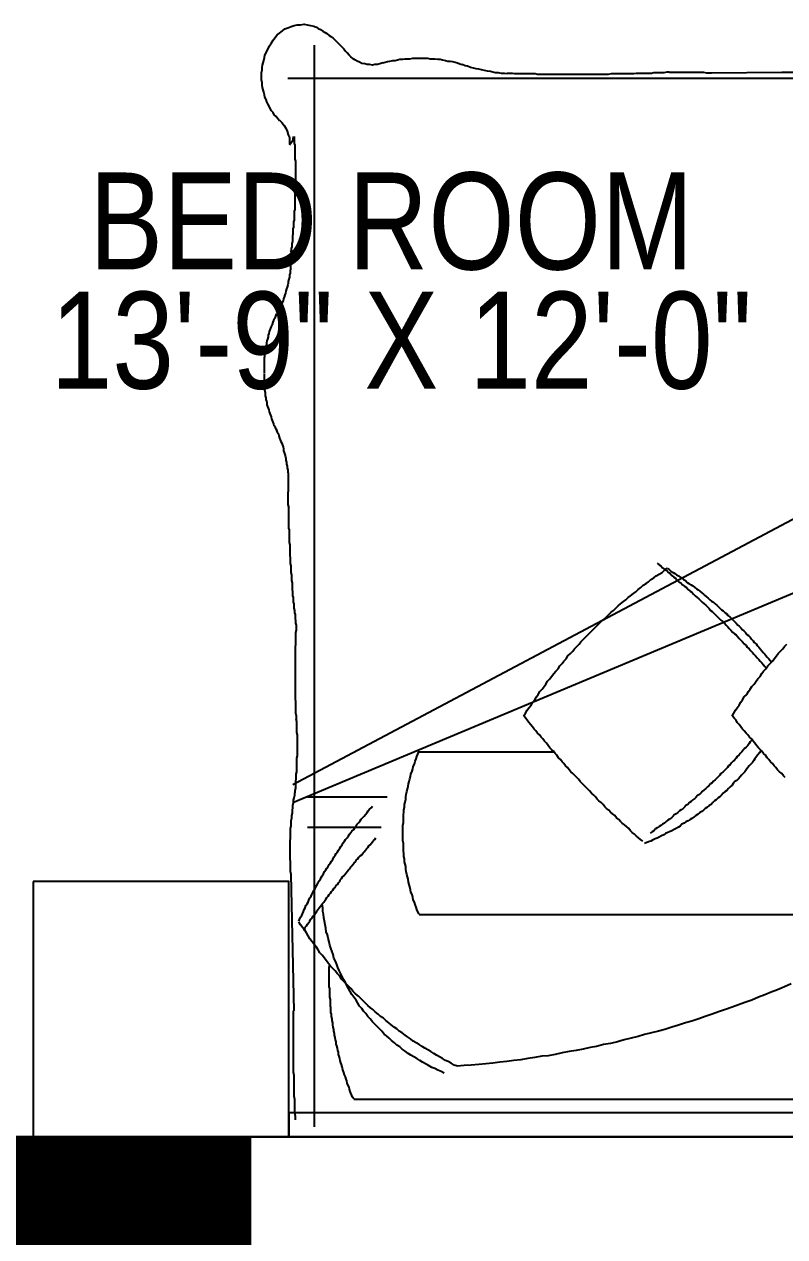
# Model space of a CAD drawing. Extents: x -454308 to 890911, y -14103 to 1343694.
# Drawn here: x 199225.5 to 199279, y 661746.1 to 661831.4 of the extents above; entities that cross this region are included whole.
import ezdxf

# ---------------------------------------------------------------- set-up
doc = ezdxf.new("R2010")
doc.units = 0
doc.header["$MEASUREMENT"] = 0
doc.header["$PDMODE"] = 32
doc.linetypes.add('DOT2', pattern=[3.175, 0, -3.175])
for name, color, linetype, lineweight in [('A-Wall', 7, 'Continuous', 30), ('AR- Dim', 159, 'Continuous', 9), ('Text', 55, 'Continuous', 25)]:
    doc.layers.add(name, color=color, linetype=linetype, lineweight=lineweight)
doc.layers.add('FURN', color=250, linetype='Continuous')
doc.styles.add('AA_03.50', font='ARIALN.TTF', dxfattribs={"height": 8})
doc.styles.get("Standard").update_dxf_attribs({"font": 'stylu.ttf', "height": 7})
doc.dimstyles.new('AA_03.50', dxfattribs={"dimtxt": 9, "dimasz": 3.25, "dimexe": 1.75, "dimexo": 3.375, "dimgap": 0.09, "dimtad": 0, "dimdec": 0, "dimzin": 3, "dimdsep": 46, "dimlunit": 4, "dimtxsty": 'AA_03.50', "dimblk": 'DOTSMALL', "dimcen": 0.09, "dimclre": 7, "dimadec": 0, "dimazin": 0, "dimtfac": 1, "dimtdec": 0, "dimtofl": 0, "dimtmove": 0, "dimatfit": 3, "dimfxl": 1, "dimtolj": 1, "dimtzin": 0, "dimlwd": -1, "dimarcsym": 0})

# ---------------------------------------------------------------- blocks, each defined once
blk = doc.blocks.new('BD')
at = {"layer": 'FURN'}
for points in [[(166042.034, 672824.709), (166059.993, 672824.709), (166059.993, 672806.709), (166042.034, 672806.709), (166042.034, 672824.709)], [(165983.267, 672808.066), (165983.061, 672807.942), (165982.856, 672807.819), (165982.692, 672807.696), (165982.486, 672807.531), (165982.363, 672807.367), (165982.198, 672807.161), (165982.075, 672806.997), (165981.993, 672806.792), (165981.911, 672806.545), (165981.829, 672806.34), (165981.787, 672806.134), (165981.787, 672805.887), (165981.746, 672805.641), (165981.787, 672805.435), (165981.829, 672805.189), (165981.87, 672804.942)], [(165988.527, 672807.367), (165988.404, 672807.49), (165988.239, 672807.614), (165988.116, 672807.737), (165987.952, 672807.819), (165987.829, 672807.942), (165987.664, 672808.024), (165987.5, 672808.107), (165987.335, 672808.189), (165987.212, 672808.271), (165987.048, 672808.312), (165986.883, 672808.394), (165986.719, 672808.435), (165986.513, 672808.477), (165986.349, 672808.518), (165986.185, 672808.559), (165986.02, 672808.6), (165985.856, 672808.6), (165985.65, 672808.641), (165985.486, 672808.641), (165985.322, 672808.641), (165985.157, 672808.641), (165984.952, 672808.6), (165984.787, 672808.6), (165984.623, 672808.559), (165984.459, 672808.518), (165984.294, 672808.477), (165984.089, 672808.435), (165983.924, 672808.394), (165983.76, 672808.312), (165983.596, 672808.23), (165983.431, 672808.148), (165983.267, 672808.066)], [(166006.281, 672808.435), (166006.157, 672808.435), (166006.034, 672808.435), (166005.87, 672808.435), (166005.746, 672808.435), (166005.623, 672808.435), (166005.5, 672808.435), (166005.335, 672808.435), (166005.212, 672808.435), (166005.089, 672808.394), (166004.924, 672808.394), (166004.801, 672808.394), (166004.678, 672808.353), (166004.555, 672808.353), (166004.39, 672808.312), (166004.267, 672808.271), (166004.144, 672808.271), (166004.02, 672808.23), (166003.897, 672808.189), (166003.733, 672808.148), (166003.609, 672808.148), (166003.486, 672808.107), (166003.363, 672808.066), (166003.239, 672808.024), (166003.116, 672807.983), (166002.993, 672807.942), (166002.87, 672807.86), (166002.705, 672807.819), (166002.582, 672807.778), (166002.459, 672807.737), (166002.335, 672807.655), (166002.212, 672807.614), (166002.089, 672807.572)], [(166010.349, 672807.531), (166010.226, 672807.614), (166010.102, 672807.655), (166009.979, 672807.737), (166009.856, 672807.778), (166009.733, 672807.819), (166009.609, 672807.86), (166009.486, 672807.901), (166009.363, 672807.942), (166009.239, 672807.983), (166009.116, 672808.024), (166008.993, 672808.066), (166008.87, 672808.107), (166008.746, 672808.148), (166008.623, 672808.189), (166008.5, 672808.23), (166008.376, 672808.23), (166008.253, 672808.271), (166008.13, 672808.312), (166008.007, 672808.312), (166007.883, 672808.353), (166007.76, 672808.353), (166007.637, 672808.353), (166007.472, 672808.394), (166007.349, 672808.394), (166007.226, 672808.394), (166007.102, 672808.394), (166006.979, 672808.435), (166006.856, 672808.435), (166006.692, 672808.435), (166006.568, 672808.435), (166006.445, 672808.435), (166006.322, 672808.435)], [(165988.486, 672807.367), (165988.65, 672807.203), (165988.856, 672807.038), (165989.061, 672806.915), (165989.267, 672806.833), (165989.513, 672806.751), (165989.719, 672806.668), (165989.965, 672806.668), (165990.212, 672806.668)], [(165997.65, 672806.586), (165997.774, 672806.545), (165997.938, 672806.545), (165998.102, 672806.545), (165998.226, 672806.545), (165998.39, 672806.545), (165998.513, 672806.586), (165998.678, 672806.586), (165998.801, 672806.586), (165998.965, 672806.586), (165999.089, 672806.627), (165999.253, 672806.627), (165999.376, 672806.668), (165999.541, 672806.668), (165999.664, 672806.709), (165999.829, 672806.751), (165999.952, 672806.751), (166000.075, 672806.792), (166000.239, 672806.833), (166000.363, 672806.874), (166000.527, 672806.915), (166000.65, 672806.956), (166000.774, 672806.997), (166000.938, 672807.038), (166001.061, 672807.079), (166001.185, 672807.12), (166001.349, 672807.203), (166001.472, 672807.244), (166001.596, 672807.285), (166001.719, 672807.367), (166001.883, 672807.408), (166002.007, 672807.49), (166002.13, 672807.531)], [(166010.308, 672807.572), (166010.431, 672807.531), (166010.555, 672807.449), (166010.678, 672807.408), (166010.842, 672807.367), (166010.965, 672807.326), (166011.089, 672807.285), (166011.212, 672807.203), (166011.335, 672807.161), (166011.459, 672807.12), (166011.623, 672807.079), (166011.746, 672807.079), (166011.87, 672807.038), (166011.993, 672806.997), (166012.157, 672806.956), (166012.281, 672806.915), (166012.404, 672806.915), (166012.568, 672806.874), (166012.692, 672806.874), (166012.815, 672806.833), (166012.938, 672806.833), (166013.102, 672806.792), (166013.226, 672806.792), (166013.349, 672806.751), (166013.513, 672806.751), (166013.637, 672806.751), (166013.801, 672806.751), (166013.924, 672806.751), (166014.048, 672806.751), (166014.212, 672806.751), (166014.335, 672806.751), (166014.459, 672806.751), (166014.623, 672806.751)], [(165985.527, 672806.792), (165985.527, 672782.216), (165985.527, 672731.627)], [(165989.637, 672806.381), (165989.801, 672806.422), (165989.965, 672806.463), (165990.089, 672806.545), (165990.253, 672806.668)], [(165989.637, 672806.34), (165989.76, 672806.34), (165989.883, 672806.34), (165990.007, 672806.34), (165990.13, 672806.34), (165990.253, 672806.298), (165990.376, 672806.298), (165990.5, 672806.298), (165990.623, 672806.298), (165990.746, 672806.298), (165990.87, 672806.298), (165990.993, 672806.298), (165991.116, 672806.298), (165991.239, 672806.298), (165991.363, 672806.257), (165991.486, 672806.257), (165991.609, 672806.257), (165991.733, 672806.257), (165991.897, 672806.257), (165992.02, 672806.257), (165992.144, 672806.257), (165992.267, 672806.257), (165992.39, 672806.257), (165992.513, 672806.257), (165992.637, 672806.257), (165992.76, 672806.257), (165992.883, 672806.257), (165993.007, 672806.257), (165993.13, 672806.257), (165993.253, 672806.257), (165993.376, 672806.257), (165993.5, 672806.257), (165993.623, 672806.298), (165993.746, 672806.298), (165993.87, 672806.298), (165993.993, 672806.298), (165994.116, 672806.298), (165994.281, 672806.298), (165994.404, 672806.298), (165994.527, 672806.298), (165994.65, 672806.298), (165994.774, 672806.298), (165994.897, 672806.34), (165995.02, 672806.34), (165995.144, 672806.34), (165995.267, 672806.34), (165995.39, 672806.34), (165995.513, 672806.34), (165995.637, 672806.381), (165995.76, 672806.381), (165995.883, 672806.381), (165996.007, 672806.381), (165996.13, 672806.422), (165996.253, 672806.422), (165996.376, 672806.422), (165996.5, 672806.422), (165996.623, 672806.463), (165996.746, 672806.463), (165996.911, 672806.463), (165997.034, 672806.463), (165997.157, 672806.504), (165997.281, 672806.504), (165997.404, 672806.504), (165997.527, 672806.545), (165997.65, 672806.545)], [(166035.212, 672806.422), (166001.596, 672743.052)], [(166036.486, 672806.422), (166009.527, 672741.983)], [(166024.157, 672806.175), (166023.993, 672806.175), (166023.87, 672806.216), (166023.705, 672806.216), (166023.541, 672806.257), (166023.418, 672806.257), (166023.253, 672806.257), (166023.13, 672806.298), (166022.965, 672806.298), (166022.801, 672806.34), (166022.678, 672806.34), (166022.513, 672806.34), (166022.39, 672806.381), (166022.226, 672806.381), (166022.061, 672806.381), (166021.938, 672806.422), (166021.774, 672806.422), (166021.65, 672806.422), (166021.486, 672806.463), (166021.322, 672806.463), (166021.198, 672806.463), (166021.034, 672806.463), (166020.87, 672806.504), (166020.746, 672806.504), (166020.582, 672806.504), (166020.459, 672806.504), (166020.294, 672806.545), (166020.13, 672806.545), (166020.007, 672806.545), (166019.842, 672806.545), (166019.678, 672806.586), (166019.555, 672806.586), (166019.39, 672806.586), (166019.267, 672806.586), (166019.102, 672806.627), (166018.938, 672806.627), (166018.815, 672806.627), (166018.65, 672806.627), (166018.486, 672806.627), (166018.363, 672806.627), (166018.198, 672806.668), (166018.075, 672806.668), (166017.911, 672806.668), (166017.746, 672806.668), (166017.623, 672806.668), (166017.459, 672806.668), (166017.294, 672806.668), (166017.171, 672806.709), (166017.007, 672806.709), (166016.883, 672806.709), (166016.719, 672806.709), (166016.555, 672806.709), (166016.431, 672806.709), (166016.267, 672806.709), (166016.102, 672806.709), (166015.979, 672806.709), (166015.815, 672806.709), (166015.692, 672806.709), (166015.527, 672806.751), (166015.363, 672806.751), (166015.239, 672806.751), (166015.075, 672806.751), (166014.911, 672806.751), (166014.787, 672806.751), (166014.623, 672806.751)], [(166030.609, 672806.175), (166030.404, 672806.175), (166030.198, 672806.216), (166029.993, 672806.216), (166029.787, 672806.216), (166029.582, 672806.216), (166029.376, 672806.216), (166029.212, 672806.257), (166029.007, 672806.257), (166028.801, 672806.257), (166028.596, 672806.257), (166028.39, 672806.257), (166028.185, 672806.257), (166027.979, 672806.257), (166027.774, 672806.257), (166027.568, 672806.257), (166027.363, 672806.257), (166027.157, 672806.257), (166026.952, 672806.257), (166026.787, 672806.257), (166026.582, 672806.257), (166026.376, 672806.257), (166026.171, 672806.257), (166025.965, 672806.257), (166025.76, 672806.257), (166025.555, 672806.257), (166025.349, 672806.216), (166025.144, 672806.216), (166024.938, 672806.216), (166024.733, 672806.216), (166024.527, 672806.216), (166024.363, 672806.175), (166024.157, 672806.175)], [(166030.609, 672806.216), (166030.774, 672806.175), (166030.938, 672806.175), (166031.102, 672806.175), (166031.267, 672806.175), (166031.39, 672806.175), (166031.555, 672806.175), (166031.719, 672806.134), (166031.883, 672806.134), (166032.048, 672806.134), (166032.212, 672806.134), (166032.376, 672806.134), (166032.541, 672806.134), (166032.705, 672806.134), (166032.87, 672806.134), (166033.034, 672806.134), (166033.198, 672806.134), (166033.363, 672806.175), (166033.527, 672806.175), (166033.692, 672806.175), (166033.856, 672806.175), (166034.02, 672806.175), (166034.185, 672806.175), (166034.308, 672806.175), (166034.472, 672806.216), (166034.637, 672806.216), (166034.801, 672806.216), (166034.965, 672806.257), (166035.13, 672806.257), (166035.294, 672806.257), (166035.459, 672806.257), (166035.623, 672806.298), (166035.787, 672806.298)], [(166041.541, 672806.545), (166041.335, 672806.586), (166041.171, 672806.586), (166040.965, 672806.586), (166040.801, 672806.586), (166040.637, 672806.586), (166040.431, 672806.627), (166040.267, 672806.627), (166040.102, 672806.627), (166039.897, 672806.627), (166039.733, 672806.627), (166039.527, 672806.627), (166039.363, 672806.627), (166039.198, 672806.627), (166038.993, 672806.586), (166038.829, 672806.586), (166038.664, 672806.586), (166038.459, 672806.586), (166038.294, 672806.586), (166038.089, 672806.545), (166037.924, 672806.545), (166037.76, 672806.545), (166037.555, 672806.504), (166037.39, 672806.504), (166037.226, 672806.463), (166037.02, 672806.463), (166036.856, 672806.422), (166036.692, 672806.422), (166036.486, 672806.381), (166036.322, 672806.381), (166036.157, 672806.34), (166035.952, 672806.298), (166035.787, 672806.298)], [(166051.116, 672806.34), (166041.541, 672806.545)], [(166058.801, 672806.257), (166058.555, 672806.257), (166058.308, 672806.298), (166058.061, 672806.298), (166057.815, 672806.298), (166057.568, 672806.298), (166057.363, 672806.298), (166057.116, 672806.34), (166056.87, 672806.34), (166056.623, 672806.34), (166056.376, 672806.34), (166056.171, 672806.34), (166055.924, 672806.34), (166055.678, 672806.34), (166055.431, 672806.381), (166055.185, 672806.381), (166054.938, 672806.381), (166054.733, 672806.381), (166054.486, 672806.381), (166054.239, 672806.381), (166053.993, 672806.381), (166053.746, 672806.381), (166053.5, 672806.381), (166053.294, 672806.381), (166053.048, 672806.381), (166052.801, 672806.381), (166052.555, 672806.381), (166052.308, 672806.381), (166052.061, 672806.381), (166051.856, 672806.381), (166051.609, 672806.381), (166051.363, 672806.381), (166051.116, 672806.381)], [(166058.308, 672731.833), (166058.308, 672806.709), (166059.993, 672806.709), (166059.993, 672731.833), (166058.308, 672731.833)], [(166036.075, 672805.394), (166036.075, 672799.805)], [(166044.829, 672806.011), (166044.705, 672805.97), (166044.541, 672805.887), (166044.418, 672805.805), (166044.294, 672805.764), (166044.13, 672805.682), (166044.007, 672805.641), (166043.883, 672805.559), (166043.719, 672805.518), (166043.596, 672805.435), (166043.472, 672805.353), (166043.349, 672805.312), (166043.185, 672805.23), (166043.061, 672805.148), (166042.938, 672805.107), (166042.815, 672805.024), (166042.65, 672804.942), (166042.527, 672804.86), (166042.404, 672804.819), (166042.281, 672804.737), (166042.116, 672804.655), (166041.993, 672804.572), (166041.87, 672804.49), (166041.746, 672804.449), (166041.623, 672804.367), (166041.5, 672804.285), (166041.335, 672804.203), (166041.212, 672804.12), (166041.089, 672804.038), (166040.965, 672803.956), (166040.842, 672803.874), (166040.719, 672803.792), (166040.596, 672803.709), (166040.472, 672803.627), (166040.308, 672803.545), (166040.185, 672803.463), (166040.061, 672803.381), (166039.938, 672803.298), (166039.815, 672803.216), (166039.692, 672803.134), (166039.568, 672803.052), (166039.445, 672802.97), (166039.322, 672802.887), (166039.198, 672802.805), (166039.075, 672802.723), (166038.952, 672802.6), (166038.829, 672802.518), (166038.705, 672802.435), (166038.582, 672802.353), (166038.5, 672802.271), (166038.376, 672802.148), (166038.253, 672802.066), (166038.13, 672801.983), (166038.007, 672801.901), (166037.883, 672801.778), (166037.76, 672801.696), (166037.637, 672801.614), (166037.513, 672801.49), (166037.431, 672801.408), (166037.308, 672801.326), (166037.185, 672801.203), (166037.061, 672801.12), (166036.938, 672801.038), (166036.856, 672800.915), (166036.733, 672800.833)], [(166038.212, 672805.394), (166038.212, 672800.216)], [(166045.445, 672805.682), (166045.363, 672805.6), (166045.239, 672805.559), (166045.157, 672805.477), (166045.034, 672805.394), (166044.911, 672805.312), (166044.829, 672805.23), (166044.705, 672805.189), (166044.623, 672805.107), (166044.5, 672805.024), (166044.418, 672804.942), (166044.294, 672804.86), (166044.212, 672804.778), (166044.089, 672804.737), (166043.965, 672804.655), (166043.883, 672804.572), (166043.76, 672804.49), (166043.678, 672804.408), (166043.555, 672804.326), (166043.472, 672804.244), (166043.349, 672804.161), (166043.267, 672804.12), (166043.144, 672804.038), (166043.061, 672803.956), (166042.938, 672803.874), (166042.856, 672803.792), (166042.733, 672803.709), (166042.65, 672803.627), (166042.527, 672803.545), (166042.445, 672803.463), (166042.322, 672803.381), (166042.239, 672803.298), (166042.116, 672803.216), (166042.034, 672803.134), (166041.911, 672803.093), (166041.829, 672803.011), (166041.705, 672802.929), (166041.623, 672802.846), (166041.541, 672802.764), (166041.418, 672802.682), (166041.335, 672802.6), (166041.212, 672802.518), (166041.13, 672802.435), (166041.007, 672802.353), (166040.924, 672802.271), (166040.801, 672802.189), (166040.719, 672802.107), (166040.637, 672802.024), (166040.513, 672801.942), (166040.431, 672801.86), (166040.308, 672801.778), (166040.226, 672801.696), (166040.144, 672801.572), (166040.02, 672801.49), (166039.938, 672801.408), (166039.815, 672801.326), (166039.733, 672801.244), (166039.65, 672801.161), (166039.527, 672801.079), (166039.445, 672800.997), (166039.363, 672800.915), (166039.239, 672800.833), (166039.157, 672800.751), (166039.075, 672800.668), (166038.952, 672800.586)], [(166055.02, 672794.833), (166054.938, 672795.079), (166054.815, 672795.285), (166054.692, 672795.49), (166054.609, 672795.696), (166054.486, 672795.901), (166054.363, 672796.107), (166054.239, 672796.312), (166054.116, 672796.518), (166053.993, 672796.723), (166053.87, 672796.929), (166053.746, 672797.134), (166053.623, 672797.34), (166053.5, 672797.545), (166053.376, 672797.751), (166053.253, 672797.956), (166053.089, 672798.161), (166052.965, 672798.367), (166052.842, 672798.531), (166052.678, 672798.737), (166052.555, 672798.942), (166052.39, 672799.107), (166052.267, 672799.312), (166052.102, 672799.518), (166051.979, 672799.682), (166051.815, 672799.887), (166051.65, 672800.052), (166051.527, 672800.257), (166051.363, 672800.422), (166051.198, 672800.627), (166051.034, 672800.792), (166050.911, 672800.956), (166050.746, 672801.161), (166050.582, 672801.326), (166050.418, 672801.49), (166050.253, 672801.655), (166050.089, 672801.819), (166049.924, 672802.024), (166049.76, 672802.189), (166049.555, 672802.353), (166049.39, 672802.518), (166049.226, 672802.682), (166049.061, 672802.846), (166048.897, 672803.011), (166048.692, 672803.134), (166048.527, 672803.298), (166048.322, 672803.463), (166048.157, 672803.627), (166047.993, 672803.792), (166047.787, 672803.915), (166047.582, 672804.079), (166047.418, 672804.203), (166047.212, 672804.367), (166047.048, 672804.531), (166046.842, 672804.655), (166046.637, 672804.778), (166046.472, 672804.942), (166046.267, 672805.066), (166046.061, 672805.23), (166045.856, 672805.353), (166045.65, 672805.477), (166045.445, 672805.6), (166045.281, 672805.723), (166045.075, 672805.887), (166044.87, 672806.011)], [(165981.911, 672804.942), (165981.952, 672804.778), (165982.034, 672804.655), (165982.116, 672804.49), (165982.239, 672804.326), (165982.322, 672804.161), (165982.404, 672804.038), (165982.527, 672803.874), (165982.609, 672803.751), (165982.733, 672803.586), (165982.856, 672803.463), (165982.979, 672803.34), (165983.102, 672803.216), (165983.226, 672803.093), (165983.349, 672802.97), (165983.472, 672802.846), (165983.637, 672802.723)], [(166059.294, 672804.901), (165983.226, 672804.901)], [(166055.513, 672795.778), (166055.39, 672795.983), (166055.308, 672796.23), (166055.185, 672796.435), (166055.102, 672796.641), (166054.979, 672796.887), (166054.856, 672797.093), (166054.733, 672797.298), (166054.609, 672797.504), (166054.486, 672797.709), (166054.363, 672797.915), (166054.239, 672798.12), (166054.116, 672798.326), (166053.952, 672798.531), (166053.829, 672798.737), (166053.664, 672798.901), (166053.541, 672799.107), (166053.376, 672799.271), (166053.212, 672799.477), (166053.048, 672799.641), (166052.883, 672799.846), (166052.76, 672800.011), (166052.555, 672800.175), (166052.39, 672800.34), (166052.226, 672800.504), (166052.061, 672800.668), (166051.897, 672800.833), (166051.692, 672800.997), (166051.527, 672801.161), (166051.322, 672801.285), (166051.157, 672801.449), (166050.952, 672801.572), (166050.787, 672801.737), (166050.582, 672801.86), (166050.376, 672801.983), (166050.171, 672802.148), (166049.965, 672802.271), (166049.76, 672802.394), (166049.555, 672802.518), (166049.349, 672802.641), (166049.144, 672802.723), (166048.938, 672802.846), (166048.733, 672802.97), (166048.527, 672803.052), (166048.281, 672803.175), (166048.075, 672803.257), (166047.87, 672803.34), (166047.623, 672803.422), (166047.418, 672803.545), (166047.171, 672803.586), (166046.965, 672803.668), (166046.719, 672803.751), (166046.513, 672803.833), (166046.267, 672803.874), (166046.02, 672803.956), (166045.774, 672803.997), (166045.568, 672804.079), (166045.322, 672804.12), (166045.075, 672804.161), (166044.829, 672804.203), (166044.582, 672804.244), (166044.335, 672804.285), (166044.13, 672804.326), (166043.883, 672804.326), (166043.637, 672804.367)], [(166057.322, 672802.148), (166057.198, 672802.23), (166057.075, 672802.271), (166056.911, 672802.353), (166056.787, 672802.394), (166056.623, 672802.435), (166056.5, 672802.477), (166056.335, 672802.559), (166056.212, 672802.6), (166056.048, 672802.641), (166055.924, 672802.682), (166055.76, 672802.723), (166055.637, 672802.805), (166055.472, 672802.846), (166055.349, 672802.887), (166055.185, 672802.929), (166055.061, 672802.97), (166054.897, 672803.011), (166054.774, 672803.052), (166054.609, 672803.093), (166054.486, 672803.134), (166054.322, 672803.175), (166054.198, 672803.216), (166054.034, 672803.216), (166053.911, 672803.257), (166053.746, 672803.298), (166053.582, 672803.34), (166053.459, 672803.381), (166053.294, 672803.381), (166053.171, 672803.422), (166053.007, 672803.463), (166052.842, 672803.504), (166052.719, 672803.504), (166052.555, 672803.545), (166052.431, 672803.545), (166052.267, 672803.586), (166052.102, 672803.627), (166051.979, 672803.627), (166051.815, 672803.668), (166051.692, 672803.668), (166051.527, 672803.709), (166051.363, 672803.709), (166051.239, 672803.751), (166051.075, 672803.751), (166050.911, 672803.751), (166050.787, 672803.792), (166050.623, 672803.792), (166050.459, 672803.792), (166050.335, 672803.792), (166050.171, 672803.833), (166050.007, 672803.833), (166049.883, 672803.833), (166049.719, 672803.833), (166049.555, 672803.833), (166049.431, 672803.874), (166049.267, 672803.874), (166049.102, 672803.874), (166048.979, 672803.874), (166048.815, 672803.874), (166048.65, 672803.874), (166048.527, 672803.874), (166048.363, 672803.874), (166048.198, 672803.874), (166048.075, 672803.874), (166047.911, 672803.833)], [(165984.459, 672800.093), (165984.541, 672800.298), (165984.582, 672800.463), (165984.582, 672800.668), (165984.623, 672800.833), (165984.582, 672801.038), (165984.582, 672801.203), (165984.541, 672801.367), (165984.5, 672801.572), (165984.418, 672801.737), (165984.335, 672801.901), (165984.253, 672802.066), (165984.171, 672802.189), (165984.048, 672802.353), (165983.924, 672802.477), (165983.76, 672802.6), (165983.637, 672802.723)], [(166057.363, 672734.915), (166057.363, 672802.148)], [(165984.459, 672800.093), (165984.418, 672799.929), (165984.376, 672799.764), (165984.335, 672799.6), (165984.294, 672799.394), (165984.294, 672799.23), (165984.253, 672799.066), (165984.212, 672798.901), (165984.212, 672798.696), (165984.171, 672798.531), (165984.171, 672798.367), (165984.171, 672798.203), (165984.13, 672797.997), (165984.13, 672797.833), (165984.13, 672797.668), (165984.13, 672797.463), (165984.13, 672797.298), (165984.13, 672797.134), (165984.13, 672796.929), (165984.171, 672796.764), (165984.171, 672796.6), (165984.171, 672796.435), (165984.212, 672796.23), (165984.212, 672796.066), (165984.253, 672795.901), (165984.294, 672795.696), (165984.335, 672795.531), (165984.335, 672795.367), (165984.376, 672795.203), (165984.418, 672794.997), (165984.459, 672794.833), (165984.541, 672794.668), (165984.582, 672794.504)], [(166044.335, 672797.545), (166044.171, 672797.627), (166044.007, 672797.709), (166043.842, 672797.751), (166043.637, 672797.833), (166043.472, 672797.874), (166043.308, 672797.956), (166043.144, 672797.997), (166042.938, 672798.038), (166042.774, 672798.12), (166042.609, 672798.161), (166042.404, 672798.203), (166042.239, 672798.244), (166042.075, 672798.285), (166041.87, 672798.326), (166041.705, 672798.367), (166041.541, 672798.408), (166041.335, 672798.449), (166041.171, 672798.49), (166040.965, 672798.49), (166040.801, 672798.531), (166040.637, 672798.572), (166040.431, 672798.572), (166040.267, 672798.614), (166040.061, 672798.614), (166039.897, 672798.655), (166039.733, 672798.655), (166039.527, 672798.655), (166039.363, 672798.655), (166039.157, 672798.696), (166038.993, 672798.696), (166038.787, 672798.696), (166038.623, 672798.696), (166038.418, 672798.696), (166038.253, 672798.696), (166038.089, 672798.696), (166037.883, 672798.655), (166037.719, 672798.655), (166037.513, 672798.655), (166037.349, 672798.655), (166037.144, 672798.614), (166036.979, 672798.614), (166036.815, 672798.572), (166036.609, 672798.572), (166036.445, 672798.531), (166036.239, 672798.49), (166036.075, 672798.49), (166035.911, 672798.449), (166035.705, 672798.408), (166035.541, 672798.367), (166035.335, 672798.326), (166035.171, 672798.285), (166035.007, 672798.244), (166034.801, 672798.203), (166034.637, 672798.161), (166034.472, 672798.12), (166034.267, 672798.038), (166034.102, 672797.997), (166033.938, 672797.956), (166033.774, 672797.874), (166033.568, 672797.833), (166033.404, 672797.751), (166033.239, 672797.709), (166033.075, 672797.627), (166032.87, 672797.545)], [(166032.911, 672797.545), (166032.911, 672788.093)], [(166044.376, 672770.545), (166044.376, 672797.545)], [(165985.239, 672791.34), (165985.198, 672791.545), (165985.198, 672791.751), (165985.157, 672791.956), (165985.157, 672792.161), (165985.116, 672792.367), (165985.075, 672792.531), (165985.034, 672792.737), (165984.993, 672792.942), (165984.952, 672793.148), (165984.911, 672793.353), (165984.87, 672793.518), (165984.829, 672793.723), (165984.787, 672793.929), (165984.705, 672794.134), (165984.664, 672794.298), (165984.582, 672794.504)], [(166049.226, 672771.367), (166049.431, 672771.819), (166049.637, 672772.312), (166049.801, 672772.764), (166050.007, 672773.216), (166050.171, 672773.668), (166050.376, 672774.12), (166050.541, 672774.614), (166050.705, 672775.066), (166050.87, 672775.518), (166051.034, 672775.97), (166051.198, 672776.463), (166051.363, 672776.915), (166051.527, 672777.408), (166051.692, 672777.86), (166051.856, 672778.353), (166051.979, 672778.805), (166052.144, 672779.298), (166052.267, 672779.751), (166052.431, 672780.244), (166052.555, 672780.696), (166052.678, 672781.189), (166052.801, 672781.682), (166052.924, 672782.134), (166053.048, 672782.627), (166053.171, 672783.12), (166053.294, 672783.572), (166053.418, 672784.066), (166053.5, 672784.559), (166053.623, 672785.052), (166053.705, 672785.504), (166053.829, 672785.997), (166053.911, 672786.49), (166053.993, 672786.983), (166054.075, 672787.477), (166054.198, 672787.97), (166054.281, 672788.463), (166054.322, 672788.915), (166054.404, 672789.408), (166054.486, 672789.901), (166054.568, 672790.394), (166054.609, 672790.887), (166054.692, 672791.381), (166054.733, 672791.874), (166054.815, 672792.367), (166054.856, 672792.86), (166054.897, 672793.353), (166054.938, 672793.887), (166054.979, 672794.381), (166055.02, 672794.874)], [(165985.116, 672779.956), (165985.116, 672780.12), (165985.157, 672780.326), (165985.157, 672780.49), (165985.157, 672780.655), (165985.157, 672780.86), (165985.157, 672781.024), (165985.198, 672781.189), (165985.198, 672781.394), (165985.198, 672781.559), (165985.198, 672781.723), (165985.198, 672781.929), (165985.198, 672782.093), (165985.198, 672782.257), (165985.239, 672782.422), (165985.239, 672782.627), (165985.239, 672782.792), (165985.239, 672782.956), (165985.239, 672783.161), (165985.239, 672783.326), (165985.239, 672783.49), (165985.239, 672783.696), (165985.239, 672783.86), (165985.239, 672784.024), (165985.281, 672784.23), (165985.281, 672784.394), (165985.281, 672784.559), (165985.281, 672784.764), (165985.281, 672784.929), (165985.281, 672785.093), (165985.281, 672785.298), (165985.281, 672785.463), (165985.281, 672785.627), (165985.281, 672785.833), (165985.281, 672785.997), (165985.281, 672786.161), (165985.281, 672786.367), (165985.281, 672786.531), (165985.281, 672786.696), (165985.281, 672786.901), (165985.281, 672787.066), (165985.281, 672787.23), (165985.281, 672787.435), (165985.281, 672787.6), (165985.281, 672787.764), (165985.281, 672787.97), (165985.281, 672788.134), (165985.281, 672788.298), (165985.281, 672788.504), (165985.281, 672788.668), (165985.281, 672788.833), (165985.281, 672789.038), (165985.281, 672789.203), (165985.239, 672789.367), (165985.239, 672789.572), (165985.239, 672789.737), (165985.239, 672789.901), (165985.239, 672790.107), (165985.239, 672790.271), (165985.239, 672790.435), (165985.239, 672790.641), (165985.239, 672790.805), (165985.198, 672790.97), (165985.198, 672791.175), (165985.198, 672791.34)], [(166030.404, 672790.189), (166030.198, 672790.066), (166029.993, 672789.942), (166029.829, 672789.819), (166029.623, 672789.655), (166029.418, 672789.531), (166029.253, 672789.408), (166029.048, 672789.285), (166028.883, 672789.161), (166028.678, 672789.038), (166028.513, 672788.874), (166028.308, 672788.751), (166028.144, 672788.627), (166027.938, 672788.504), (166027.774, 672788.34), (166027.609, 672788.216), (166027.404, 672788.052), (166027.239, 672787.929), (166027.075, 672787.764), (166026.87, 672787.641), (166026.705, 672787.477), (166026.541, 672787.353), (166026.376, 672787.189), (166026.171, 672787.066), (166026.007, 672786.901), (166025.842, 672786.737), (166025.678, 672786.614), (166025.513, 672786.449), (166025.349, 672786.285), (166025.185, 672786.161), (166025.02, 672785.997), (166024.856, 672785.833), (166024.692, 672785.668), (166024.527, 672785.504), (166024.363, 672785.34), (166024.198, 672785.175), (166024.034, 672785.011), (166023.87, 672784.846), (166023.705, 672784.682), (166023.582, 672784.518), (166023.418, 672784.353), (166023.253, 672784.189), (166023.089, 672784.024), (166022.965, 672783.86), (166022.801, 672783.696), (166022.637, 672783.531), (166022.513, 672783.367), (166022.349, 672783.161), (166022.226, 672782.997), (166022.061, 672782.833), (166021.938, 672782.668), (166021.774, 672782.463), (166021.65, 672782.298), (166021.486, 672782.134), (166021.363, 672781.929), (166021.198, 672781.764), (166021.075, 672781.559), (166020.952, 672781.394), (166020.787, 672781.23), (166020.664, 672781.024), (166020.541, 672780.86), (166020.418, 672780.655), (166020.294, 672780.449), (166020.13, 672780.285), (166020.007, 672780.079)], [(166039.198, 672781.805), (166039.075, 672781.97), (166038.952, 672782.093), (166038.829, 672782.257), (166038.705, 672782.381), (166038.582, 672782.545), (166038.459, 672782.668), (166038.294, 672782.792), (166038.171, 672782.956), (166038.048, 672783.079), (166037.924, 672783.244), (166037.801, 672783.367), (166037.678, 672783.49), (166037.555, 672783.655), (166037.39, 672783.778), (166037.267, 672783.942), (166037.144, 672784.066), (166037.02, 672784.189), (166036.897, 672784.353), (166036.774, 672784.477), (166036.609, 672784.6), (166036.486, 672784.723), (166036.363, 672784.887), (166036.239, 672785.011), (166036.075, 672785.134), (166035.952, 672785.257), (166035.829, 672785.422), (166035.664, 672785.545), (166035.541, 672785.668), (166035.418, 672785.792), (166035.253, 672785.956), (166035.13, 672786.079), (166035.007, 672786.203), (166034.842, 672786.326), (166034.719, 672786.449), (166034.596, 672786.572), (166034.431, 672786.737), (166034.308, 672786.86), (166034.185, 672786.983), (166034.02, 672787.107), (166033.897, 672787.23), (166033.733, 672787.353), (166033.609, 672787.477), (166033.445, 672787.6), (166033.322, 672787.723), (166033.157, 672787.846), (166033.034, 672787.97), (166032.87, 672788.093), (166032.746, 672788.216), (166032.623, 672788.34), (166032.459, 672788.463), (166032.294, 672788.586), (166032.171, 672788.709), (166032.007, 672788.833), (166031.883, 672788.956), (166031.719, 672789.079), (166031.596, 672789.203), (166031.431, 672789.326), (166031.308, 672789.449), (166031.144, 672789.572), (166030.979, 672789.696), (166030.856, 672789.819), (166030.692, 672789.942), (166030.568, 672790.024), (166030.404, 672790.148)], [(166032.829, 672773.504), (166032.993, 672773.586), (166033.116, 672773.709), (166033.239, 672773.792), (166033.404, 672773.915), (166033.527, 672773.997), (166033.65, 672774.079), (166033.774, 672774.203), (166033.897, 672774.326), (166034.02, 672774.408), (166034.185, 672774.531), (166034.308, 672774.614), (166034.431, 672774.737), (166034.555, 672774.86), (166034.678, 672774.942), (166034.801, 672775.066), (166034.924, 672775.189), (166035.007, 672775.312), (166035.13, 672775.435), (166035.253, 672775.518), (166035.376, 672775.641), (166035.5, 672775.764), (166035.623, 672775.887), (166035.705, 672776.011), (166035.829, 672776.134), (166035.952, 672776.257), (166036.075, 672776.381), (166036.157, 672776.504), (166036.281, 672776.627), (166036.363, 672776.751), (166036.486, 672776.874), (166036.609, 672776.997), (166036.692, 672777.12), (166036.815, 672777.285), (166036.897, 672777.408), (166037.02, 672777.531), (166037.102, 672777.655), (166037.185, 672777.778), (166037.308, 672777.942), (166037.39, 672778.066), (166037.472, 672778.189), (166037.596, 672778.353), (166037.678, 672778.477), (166037.76, 672778.6), (166037.842, 672778.764), (166037.924, 672778.887), (166038.007, 672779.052), (166038.13, 672779.175), (166038.212, 672779.298), (166038.294, 672779.463), (166038.376, 672779.586), (166038.459, 672779.751), (166038.541, 672779.915), (166038.582, 672780.038), (166038.664, 672780.203), (166038.746, 672780.326), (166038.829, 672780.49), (166038.911, 672780.655), (166038.993, 672780.778), (166039.034, 672780.942), (166039.116, 672781.107), (166039.198, 672781.23), (166039.239, 672781.394), (166039.322, 672781.559), (166039.363, 672781.682)], [(166019.637, 672780.778), (166019.76, 672780.655), (166019.842, 672780.531), (166019.965, 672780.408), (166020.089, 672780.244), (166020.171, 672780.12), (166020.294, 672779.997), (166020.376, 672779.874), (166020.5, 672779.751), (166020.623, 672779.627), (166020.705, 672779.504), (166020.829, 672779.381), (166020.952, 672779.257), (166021.034, 672779.134), (166021.157, 672779.011), (166021.281, 672778.846), (166021.363, 672778.723), (166021.486, 672778.6), (166021.609, 672778.477), (166021.692, 672778.353), (166021.815, 672778.23), (166021.938, 672778.107), (166022.061, 672777.983), (166022.144, 672777.86), (166022.267, 672777.737), (166022.39, 672777.614), (166022.513, 672777.49), (166022.596, 672777.367), (166022.719, 672777.244), (166022.842, 672777.12), (166022.965, 672777.038), (166023.048, 672776.915), (166023.171, 672776.792), (166023.294, 672776.668), (166023.418, 672776.545), (166023.541, 672776.422), (166023.664, 672776.298), (166023.746, 672776.175), (166023.87, 672776.052), (166023.993, 672775.929), (166024.116, 672775.805), (166024.239, 672775.723), (166024.363, 672775.6), (166024.486, 672775.477), (166024.609, 672775.353), (166024.692, 672775.23), (166024.815, 672775.107), (166024.938, 672775.024), (166025.061, 672774.901), (166025.185, 672774.778), (166025.308, 672774.655), (166025.431, 672774.531), (166025.555, 672774.449), (166025.678, 672774.326), (166025.801, 672774.203), (166025.924, 672774.079), (166026.048, 672773.997), (166026.171, 672773.874), (166026.294, 672773.751), (166026.418, 672773.627), (166026.541, 672773.545), (166026.664, 672773.422), (166026.787, 672773.298), (166026.911, 672773.216), (166027.034, 672773.093)], [(166032.089, 672774.12), (166032.212, 672774.244), (166032.335, 672774.326), (166032.459, 672774.408), (166032.582, 672774.531), (166032.664, 672774.614), (166032.787, 672774.737), (166032.911, 672774.819), (166033.034, 672774.942), (166033.116, 672775.024), (166033.239, 672775.148), (166033.363, 672775.23), (166033.486, 672775.353), (166033.568, 672775.435), (166033.692, 672775.559), (166033.815, 672775.641), (166033.897, 672775.764), (166034.02, 672775.846), (166034.144, 672775.97), (166034.226, 672776.052), (166034.349, 672776.175), (166034.431, 672776.298), (166034.555, 672776.381), (166034.678, 672776.504), (166034.76, 672776.586), (166034.883, 672776.709), (166034.965, 672776.833), (166035.089, 672776.915), (166035.171, 672777.038), (166035.294, 672777.161), (166035.376, 672777.244), (166035.5, 672777.367), (166035.582, 672777.49), (166035.705, 672777.614), (166035.787, 672777.696), (166035.911, 672777.819), (166035.993, 672777.942), (166036.116, 672778.066), (166036.198, 672778.148), (166036.281, 672778.271), (166036.404, 672778.394), (166036.486, 672778.518), (166036.609, 672778.641), (166036.692, 672778.764), (166036.774, 672778.846), (166036.897, 672778.97), (166036.979, 672779.093), (166037.061, 672779.216), (166037.185, 672779.34), (166037.267, 672779.463), (166037.349, 672779.586), (166037.431, 672779.668), (166037.555, 672779.792), (166037.637, 672779.915), (166037.719, 672780.038), (166037.801, 672780.161), (166037.924, 672780.285), (166038.007, 672780.408), (166038.089, 672780.531), (166038.171, 672780.655), (166038.253, 672780.778), (166038.335, 672780.901), (166038.459, 672781.024), (166038.541, 672781.148), (166038.623, 672781.271)], [(165985.116, 672779.956), (165985.116, 672779.792), (165985.116, 672779.586), (165985.116, 672779.381), (165985.116, 672779.216), (165985.116, 672779.011), (165985.116, 672778.846), (165985.116, 672778.641), (165985.116, 672778.477), (165985.116, 672778.271), (165985.116, 672778.107), (165985.116, 672777.901), (165985.116, 672777.696), (165985.116, 672777.531), (165985.157, 672777.326), (165985.157, 672777.161), (165985.157, 672776.956)], [(166020.007, 672780.079), (166020.089, 672779.956), (166020.212, 672779.833), (166020.294, 672779.668), (166020.376, 672779.545), (166020.459, 672779.422), (166020.541, 672779.298), (166020.623, 672779.175), (166020.705, 672779.052), (166020.787, 672778.929), (166020.87, 672778.805), (166020.993, 672778.682), (166021.075, 672778.559), (166021.157, 672778.394), (166021.239, 672778.271), (166021.363, 672778.148), (166021.445, 672778.024), (166021.527, 672777.901), (166021.609, 672777.778), (166021.733, 672777.655), (166021.815, 672777.531), (166021.897, 672777.449), (166022.02, 672777.326), (166022.102, 672777.203), (166022.226, 672777.079), (166022.308, 672776.956), (166022.39, 672776.833), (166022.513, 672776.709), (166022.596, 672776.586), (166022.719, 672776.463), (166022.801, 672776.381), (166022.924, 672776.257), (166023.007, 672776.134), (166023.13, 672776.011), (166023.212, 672775.887), (166023.335, 672775.805), (166023.418, 672775.682), (166023.541, 672775.559), (166023.664, 672775.435), (166023.746, 672775.353), (166023.87, 672775.23), (166023.993, 672775.107), (166024.075, 672775.024), (166024.198, 672774.901), (166024.322, 672774.778), (166024.404, 672774.696), (166024.527, 672774.572), (166024.65, 672774.49), (166024.733, 672774.367), (166024.856, 672774.244), (166024.979, 672774.161), (166025.102, 672774.038), (166025.226, 672773.956), (166025.308, 672773.833), (166025.431, 672773.751), (166025.555, 672773.627), (166025.678, 672773.545), (166025.801, 672773.422), (166025.924, 672773.34), (166026.048, 672773.216), (166026.13, 672773.134), (166026.253, 672773.052), (166026.376, 672772.929), (166026.5, 672772.846), (166026.623, 672772.764)], [(165985.157, 672776.956), (165985.116, 672772.024), (165985.116, 672767.093)], [(166030.404, 672775.518), (166030.198, 672775.394), (166029.993, 672775.271), (166029.829, 672775.148), (166029.623, 672775.024), (166029.418, 672774.901), (166029.253, 672774.778), (166029.048, 672774.655), (166028.883, 672774.49), (166028.678, 672774.367), (166028.513, 672774.244), (166028.308, 672774.12), (166028.144, 672773.956), (166027.938, 672773.833), (166027.774, 672773.709), (166027.609, 672773.545), (166027.404, 672773.422), (166027.239, 672773.298), (166027.075, 672773.134), (166026.87, 672773.011), (166026.705, 672772.846), (166026.541, 672772.682), (166026.376, 672772.559), (166026.171, 672772.394), (166026.007, 672772.271), (166025.842, 672772.107), (166025.678, 672771.942), (166025.513, 672771.819), (166025.349, 672771.655)], [(166034.719, 672771.778), (166034.596, 672771.901), (166034.431, 672772.024), (166034.308, 672772.189), (166034.185, 672772.312), (166034.02, 672772.435), (166033.897, 672772.559), (166033.733, 672772.682), (166033.609, 672772.805), (166033.445, 672772.929), (166033.322, 672773.052), (166033.157, 672773.175), (166033.034, 672773.298), (166032.87, 672773.422), (166032.746, 672773.545), (166032.623, 672773.668), (166032.459, 672773.792), (166032.294, 672773.915), (166032.171, 672774.038), (166032.007, 672774.161), (166031.883, 672774.285), (166031.719, 672774.408), (166031.596, 672774.531), (166031.431, 672774.655), (166031.308, 672774.778), (166031.144, 672774.901), (166030.979, 672775.024), (166030.856, 672775.148), (166030.692, 672775.23), (166030.568, 672775.353), (166030.404, 672775.477)], [(166032.911, 672773.463), (166032.911, 672773.463)]]:
    blk.add_lwpolyline(points, dxfattribs=at)
blk = doc.blocks.new('EGVSVS')
at = {"layer": 'A-Wall'}
h = blk.add_hatch(dxfattribs=at)
h.set_pattern_fill('ANSI31', color=256, style=0)
h.set_pattern_definition([(45, (0, 0), (-0.088388347648, 0.088388347648), [])])
h.paths.add_polyline_path([(188258.493, 672097.506), (188258.493, 672106.506), (188240.493, 672106.506), (188240.493, 672097.506)])
blk.add_lwpolyline([(188240.493, 672106.506), (188258.493, 672106.506), (188258.493, 672097.506), (188240.493, 672097.506)], close=True, dxfattribs=at)
blk = doc.blocks.new('_DotSmall')
at = {"color": 0, "linetype": 'ByBlock', "const_width": 0.5}
blk.add_lwpolyline([(-0.0625, 0, 1), (0.0625, 0, 1)], format="xyb", close=True, dxfattribs=at)
blk = doc.blocks.new('*D246')
at = {"layer": 'AR- Dim', "color": 7, "linetype": 'DOT2', "lineweight": -2, "transparency": 16777216}
for p, q in [((199187.342, 661749.788), (199187.342, 661692.739)), ((199352.179, 661749.788), (199352.179, 661692.739))]:
    blk.add_line(p, q, dxfattribs=at)
at = {"layer": 'AR- Dim', "color": 0, "transparency": 16777216}
for p, q in [((199187.342, 661694.489), (199258.701, 661694.489)), ((199352.179, 661694.489), (199280.819, 661694.489))]:
    blk.add_line(p, q, dxfattribs=at)
at = {"layer": 'DEFPOINTS', "color": 0, "lineweight": 30, "transparency": 16777216}
for p in [(199187.342, 661753.163), (199352.179, 661753.163), (199352.179, 661694.489)]:
    blk.add_point(p, dxfattribs=at)
at = {"layer": 'AR- Dim', "color": 0, "transparency": 16777216, "xscale": 3.25, "yscale": 3.25, "zscale": 3.25, "rotation": 180}
blk.add_blockref('_DotSmall', (199187.342, 661694.489), dxfattribs=at)
at = {"layer": 'AR- Dim', "color": 0, "transparency": 16777216, "xscale": 3.25, "yscale": 3.25, "zscale": 3.25}
blk.add_blockref('_DotSmall', (199352.179, 661694.489), dxfattribs=at)
at = {"layer": 'AR- Dim', "color": 0, "lineweight": 30, "transparency": 16777216, "insert": (199269.76, 661694.489), "char_height": 8, "attachment_point": 5, "style": 'AA_03.50'}
blk.add_mtext('\\A1;13\'-9"', dxfattribs=at)

msp = doc.modelspace()

# ---------------------------------------------------------------- linework, layer by layer
at = {"layer": 'A-Wall'}
msp.add_lwpolyline([(199241.362, 661753.163), (199352.157, 661753.163)], dxfattribs=at)

# ---------------------------------------------------------------- block references
msp.add_blockref('EGVSVS', (10982.869, -10353.342), dxfattribs=at)
at = {"layer": 'Text', "xscale": -1, "rotation": 90}
msp.add_blockref('BD', (872050.809, 827813.156), dxfattribs=at)

# ---------------------------------------------------------------- texts
at = {"layer": 'Text', "char_height": 6.82192, "attachment_point": 4}
for s, insert, width in [('{\\fArial Narrow|b0|i0|c1|p15;BED ROOM}', (199230.034, 661817.526), 55.60274), ('{\\fArial Narrow|b0|i0|c0|p15;13\'-9" X 12\'-0"}', (199227.322, 661809.142), 104.30137)]:
    msp.add_mtext(s, dxfattribs=dict(at, insert=insert, width=width))

# ---------------------------------------------------------------- dimensions: what is measured, and where the dimension line sits
at = {"layer": 'AR- Dim', "lineweight": 30}
dim = msp.add_linear_dim(base=(199352.179, 661694.489), p1=(199187.342, 661753.163), p2=(199352.179, 661753.163), dimstyle='AA_03.50', override={"dimtxt": 8, "dimdec": 1, "dimtdec": 1, "dimtmove": 1, "dimfxl": 0.1}, dxfattribs=at)
dim.commit()
dim.dimension.update_dxf_attribs({"geometry": '*D246', "text_midpoint": (199269.76, 661694.489)})

doc.saveas('drawing.dxf')
